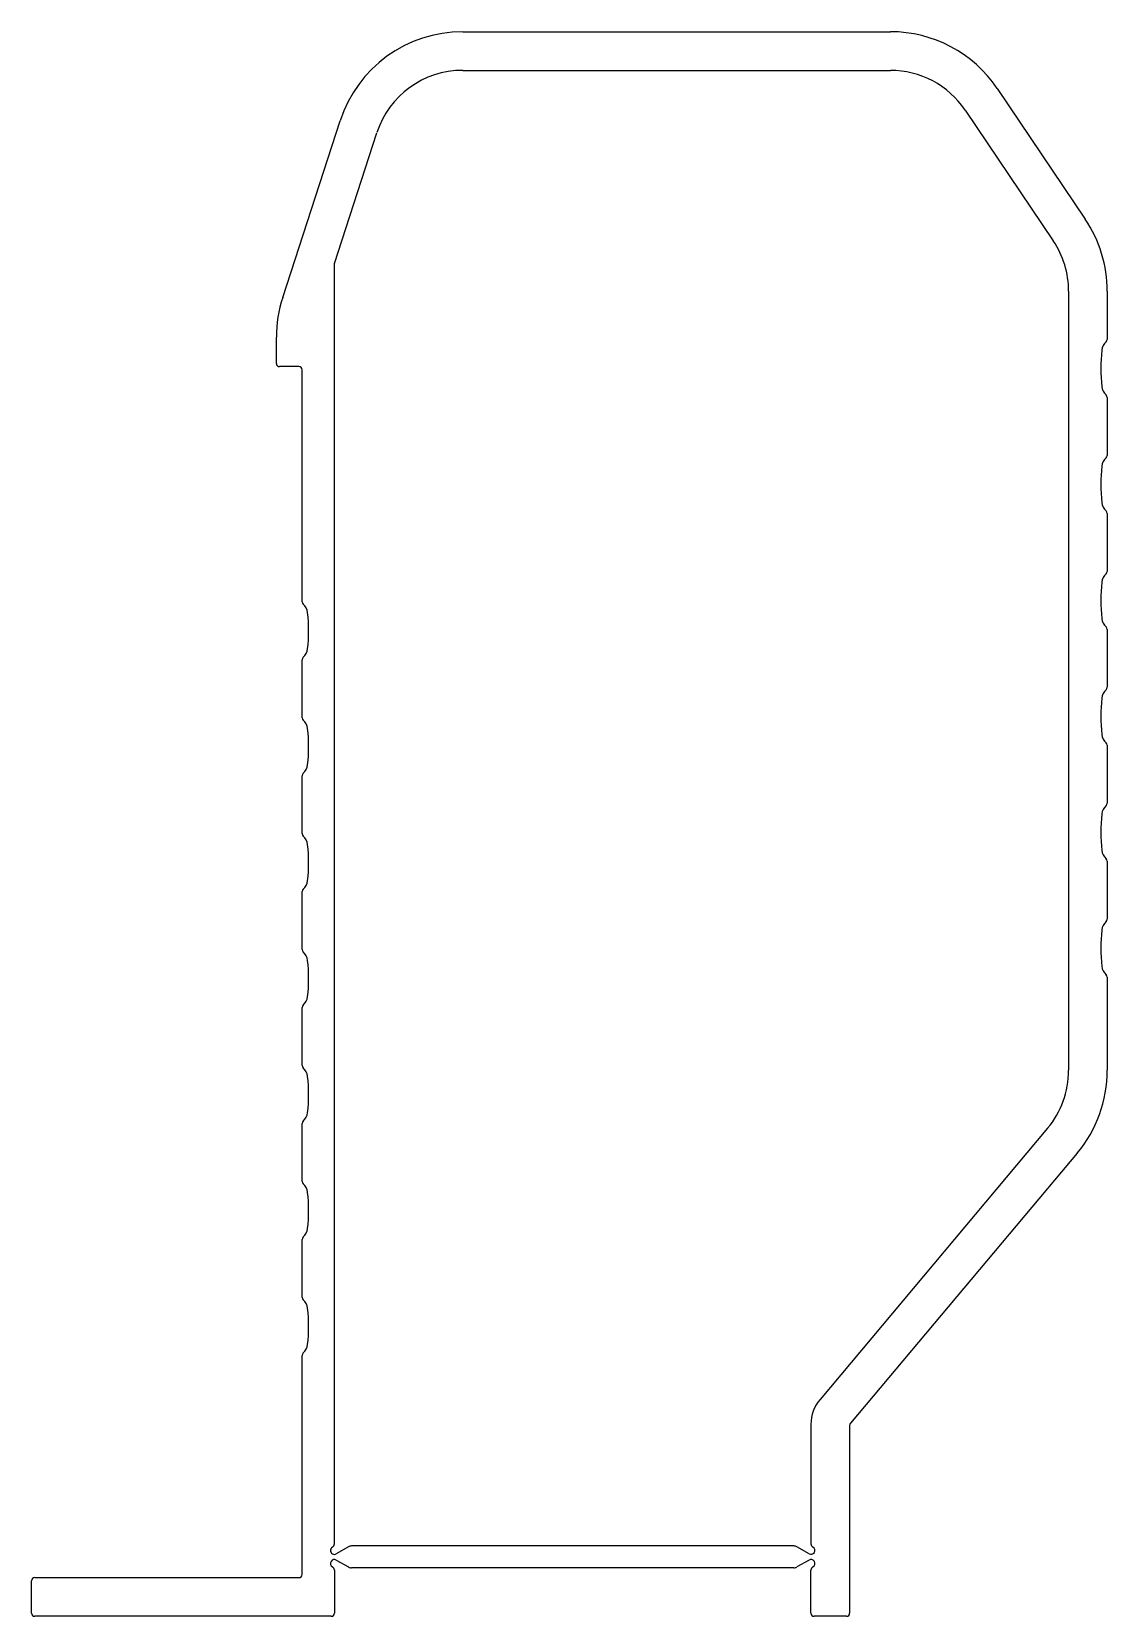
# Model space of a CAD drawing. Extents: x 1992 to 2075, y 1770 to 1893.
import ezdxf

# ---------------------------------------------------------------- set-up
doc = ezdxf.new("R2010")
doc.units = 0
doc.layers.get('0').update_dxf_attribs({"linetype": 'CONTINUOUS'})

msp = doc.modelspace()

# ---------------------------------------------------------------- linework, layer by layer
for p, q in [((2025.26, 1893.37), (2058.46, 1893.37)), ((2025.26, 1890.37), (2058.46, 1890.37)), ((2066.75, 1888.96), (2073.59, 1878.82)), ((2064.27, 1887.28), (2071.11, 1877.14)), ((2011.29, 1872.74), (2015.75, 1886.46)), ((2015.3, 1875.37), (2018.6, 1885.53)), ((2015.3, 1776), (2015.3, 1875.37)), ((2072.3, 1873.23), (2072.3, 1812.75)), ((2075.3, 1873.23), (2075.3, 1869.48)), ((2010.8, 1867.62), (2010.8, 1869.65)), ((2012.55, 1867.37), (2011.05, 1867.37)), ((2012.8, 1849.12), (2012.8, 1867.12)), ((2075.3, 1864.98), (2075.3, 1860.48)), ((2075.3, 1855.98), (2075.3, 1851.48)), ((2075.3, 1846.98), (2075.3, 1842.48)), ((2012.8, 1840.12), (2012.8, 1844.62)), ((2075.3, 1837.98), (2075.3, 1833.48)), ((2012.8, 1831.12), (2012.8, 1835.62)), ((2075.3, 1828.98), (2075.3, 1824.48)), ((2012.8, 1822.12), (2012.8, 1826.62)), ((2075.3, 1819.98), (2075.3, 1812.75)), ((2012.8, 1813.12), (2012.8, 1817.62)), ((2012.8, 1804.12), (2012.8, 1808.62)), ((2070.66, 1808.25), (2053, 1787.21)), ((2072.96, 1806.33), (2055.36, 1785.35)), ((2012.8, 1795.12), (2012.8, 1799.62)), ((2012.8, 1773.62), (2012.8, 1790.62)), ((2052.3, 1785.28), (2052.3, 1776)), ((2055.3, 1785.19), (2055.3, 1770.62)), ((2016.39, 1775.76), (2015.45, 1775.22)), ((2050.96, 1775.83), (2016.64, 1775.83)), ((2052.15, 1775.22), (2051.21, 1775.76)), ((2015.3, 1773.96), (2015.3, 1770.62)), ((2015.45, 1774.74), (2016.39, 1774.2)), ((2050.96, 1774.13), (2016.64, 1774.13)), ((2052.15, 1774.74), (2051.21, 1774.2)), ((2052.3, 1770.62), (2052.3, 1773.96)), ((1991.8, 1770.62), (1991.8, 1773.12)), ((1992.05, 1773.37), (2012.55, 1773.37)), ((2015.05, 1770.37), (1992.05, 1770.37)), ((2055.05, 1770.37), (2052.55, 1770.37))]:
    msp.add_line(p, q)
for centre, radius, start, end in [((2025.26, 1883.37), 10, 90, 162), ((2058.46, 1883.37), 10, 34, 90), ((2025.26, 1883.37), 7, 90, 162), ((2058.46, 1883.37), 7, 34, 90), ((2065.3, 1873.23), 10, 0, 34), ((2065.3, 1873.23), 7, 0, 34), ((2020.8, 1869.65), 10, 162, 180), ((2088.3, 1867.23), 13.5, 174.007, 185.993), ((2075.87, 1868.54), 1, 130.8934, 174.007), ((2075.05, 1869.48), 0.25, 310.8934, 360), ((2011.05, 1867.62), 0.25, 180, 270), ((2012.55, 1867.12), 0.25, 0, 90), ((2075.87, 1865.93), 1, 185.993, 229.1066), ((2075.05, 1864.98), 0.25, 0, 49.1066), ((2075.87, 1859.54), 1, 130.8934, 174.007), ((2075.05, 1860.48), 0.25, 310.8934, 360), ((2088.3, 1858.23), 13.5, 174.007, 185.993), ((2075.87, 1856.93), 1, 185.993, 229.1066), ((2075.05, 1855.98), 0.25, 0, 49.1066), ((2075.87, 1850.54), 1, 130.8934, 174.007), ((2075.05, 1851.48), 0.25, 310.8934, 360), ((2088.3, 1849.23), 13.5, 174.007, 185.993), ((2013.05, 1849.12), 0.25, 180, 229.1066), ((2012.23, 1848.18), 1, 5.993, 49.1066), ((1999.8, 1846.87), 13.5, 354.007, 5.993), ((2075.87, 1847.93), 1, 185.993, 229.1066), ((2075.05, 1846.98), 0.25, 0, 49.1066), ((2012.23, 1845.57), 1, 310.8934, 354.007), ((2013.05, 1844.62), 0.25, 130.8934, 180), ((2088.3, 1840.23), 13.5, 174.007, 185.993), ((2075.87, 1841.54), 1, 130.8934, 174.007), ((2075.05, 1842.48), 0.25, 310.8934, 360), ((2013.05, 1840.12), 0.25, 180, 229.1066), ((2012.23, 1839.18), 1, 5.993, 49.1066), ((1999.8, 1837.87), 13.5, 354.007, 5.993), ((2075.87, 1838.93), 1, 185.993, 229.1066), ((2075.05, 1837.98), 0.25, 0, 49.1066), ((2012.23, 1836.57), 1, 310.8934, 354.007), ((2013.05, 1835.62), 0.25, 130.8934, 180), ((2075.87, 1832.54), 1, 130.8934, 174.007), ((2075.05, 1833.48), 0.25, 310.8934, 360), ((2088.3, 1831.23), 13.5, 174.007, 185.993), ((2013.05, 1831.12), 0.25, 180, 229.1066), ((2012.23, 1830.18), 1, 5.993, 49.1066), ((1999.8, 1828.87), 13.5, 354.007, 5.993), ((2075.87, 1829.93), 1, 185.993, 229.1066), ((2075.05, 1828.98), 0.25, 0, 49.1066), ((2013.05, 1826.62), 0.25, 130.8934, 180), ((2012.23, 1827.57), 1, 310.8934, 354.007), ((2075.87, 1823.54), 1, 130.8934, 174.007), ((2075.05, 1824.48), 0.25, 310.8934, 360), ((2088.3, 1822.23), 13.5, 174.007, 185.993), ((2013.05, 1822.12), 0.25, 180, 229.1066), ((2012.23, 1821.18), 1, 5.993, 49.1066), ((1999.8, 1819.87), 13.5, 354.007, 5.993), ((2075.87, 1820.93), 1, 185.993, 229.1066), ((2075.05, 1819.98), 0.25, 0, 49.1066), ((2012.23, 1818.57), 1, 310.8934, 354.007), ((2013.05, 1817.62), 0.25, 130.8934, 180), ((2013.05, 1813.12), 0.25, 180, 229.1066), ((2012.23, 1812.18), 1, 5.993, 49.1066), ((1999.8, 1810.87), 13.5, 354.007, 5.993), ((2065.3, 1812.75), 7, 320, 0), ((2065.3, 1812.75), 10, 320, 360), ((2012.23, 1809.57), 1, 310.8934, 354.007), ((2013.05, 1808.62), 0.25, 130.8934, 180), ((2013.05, 1804.12), 0.25, 180, 229.1066), ((2012.23, 1803.18), 1, 5.993, 49.1066), ((1999.8, 1801.87), 13.5, 354.007, 5.993), ((2013.05, 1799.62), 0.25, 130.8934, 180), ((2012.23, 1800.57), 1, 310.8934, 354.007), ((2013.05, 1795.12), 0.25, 180, 229.1066), ((2012.23, 1794.18), 1, 5.993, 49.1066), ((1999.8, 1792.87), 13.5, 354.007, 5.993), ((2012.23, 1791.57), 1, 310.8934, 354.007), ((2013.05, 1790.62), 0.25, 130.8934, 180), ((2055.3, 1785.28), 3, 140, 180), ((2055.55, 1785.19), 0.25, 140, 180), ((2015.3, 1775.48), 0.3, 120, 300), ((2015, 1776), 0.3, 300, 0), ((2016.64, 1775.33), 0.5, 90, 120), ((2050.96, 1775.33), 0.5, 60, 90), ((2052.3, 1775.48), 0.3, 240, 60), ((2052.6, 1776), 0.3, 180, 240), ((2015.3, 1774.48), 0.3, 60, 240), ((2015, 1773.96), 0.3, 0, 60), ((2016.64, 1774.63), 0.5, 240, 270), ((2050.96, 1774.63), 0.5, 270, 300), ((2052.3, 1774.48), 0.3, 300, 120), ((2052.6, 1773.96), 0.3, 120, 180), ((1992.05, 1773.12), 0.25, 90, 180), ((2012.55, 1773.62), 0.25, 270, 360), ((1992.05, 1770.62), 0.25, 180, 270), ((2015.05, 1770.62), 0.25, 270, 360), ((2052.55, 1770.62), 0.25, 180, 270), ((2055.05, 1770.62), 0.25, 270, 360)]:
    msp.add_arc(centre, radius, start, end)

doc.saveas('drawing.dxf')
